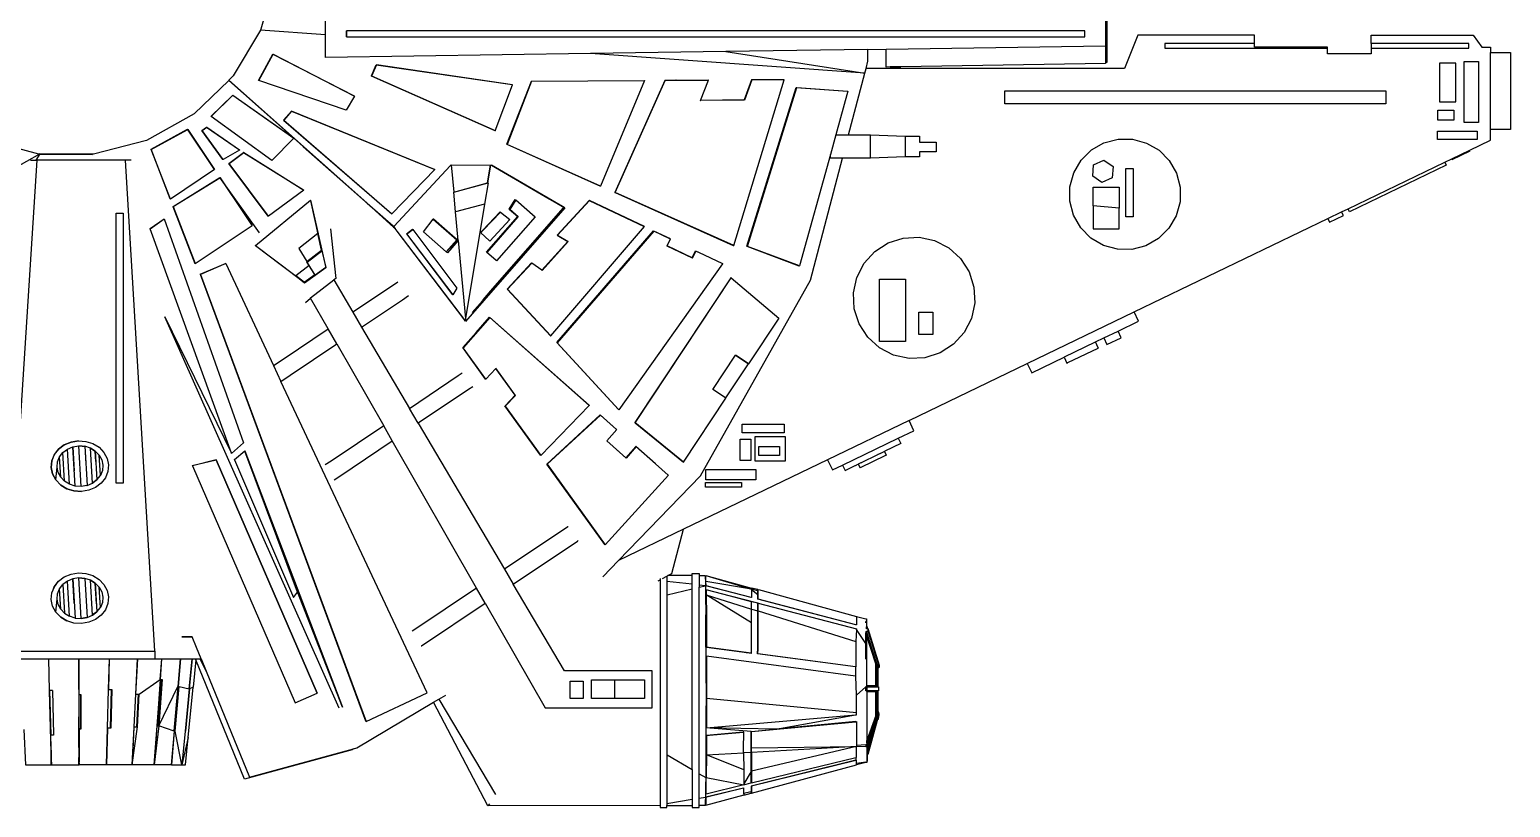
# Model space of a CAD drawing. Header units: metres. Extents: x 38.5 to 96.3, y 24.8 to 67.3.
# Drawn here: x 59.69 to 96.27, y 24.81 to 44.03 of the extents above; entities that cross this region are included whole.
import ezdxf

# ---------------------------------------------------------------- set-up
doc = ezdxf.new("R2010")
doc.units = ezdxf.units.M

msp = doc.modelspace()

# ---------------------------------------------------------------- linework, layer by layer
for p, q in [((66.995, 43.908), (65.392, 44.022)), ((80.846, 43.546), (80.4, 43.537)), ((65.696, 43.428), (65.701, 43.425)), ((71.191, 41.535), (68.135, 42.887)), ((68.251, 43.162), (71.611, 42.674)), ((71.616, 42.673), (71.611, 42.674)), ((72.091, 42.758), (74.876, 42.775)), ((75.664, 42.779), (75.638, 42.782)), ((75.694, 42.779), (75.668, 42.782)), ((76.45, 42.787), (76.449, 42.784)), ((66.159, 42.014), (69.698, 40.576)), ((66.209, 41.355), (66.212, 41.352)), ((80.465, 40.858), (80.465, 41.429)), ((63.161, 39.85), (62.69, 41.078)), ((62.69, 41.078), (62.693, 41.071)), ((64.616, 40.723), (64.978, 40.994)), ((64.87, 41.061), (64.873, 41.058)), ((64.978, 40.994), (64.972, 40.999)), ((64.972, 40.999), (66.458, 40.073)), ((64.978, 40.994), (65.635, 40.585)), ((66.447, 41.143), (66.451, 41.146)), ((66.454, 41.143), (66.45, 41.14)), ((94.822, 40.838), (95.268, 41.053)), ((62.785, 28.671), (62.055, 40.81)), ((64.61, 40.727), (64.616, 40.723)), ((65.588, 39.421), (64.616, 40.723)), ((70.086, 40.673), (70.086, 40.673)), ((71.097, 40.68), (72.527, 39.849)), ((64.255, 40.579), (64.259, 40.573)), ((64.39, 40.373), (64.392, 40.374)), ((65.635, 40.585), (65.635, 40.586)), ((65.635, 40.585), (65.64, 40.582)), ((65.641, 40.582), (65.64, 40.582)), ((65.64, 40.582), (66.464, 40.068)), ((71.003, 40.244), (71.003, 40.244)), ((64.686, 39.932), (64.687, 39.932)), ((64.688, 39.93), (64.688, 39.93)), ((64.69, 39.927), (64.69, 39.927)), ((66.458, 40.073), (66.464, 40.068)), ((63.161, 39.85), (63.165, 39.844)), ((68.03, 39.746), (68.051, 39.715)), ((70.924, 39.721), (70.457, 36.889)), ((72.723, 38.954), (73.515, 39.81)), ((72.888, 39.639), (72.828, 39.674)), ((72.887, 39.638), (72.887, 39.638)), ((63.011, 39.36), (64.969, 33.822)), ((63.011, 39.36), (63.012, 39.354)), ((66.813, 38.986), (66.813, 38.986)), ((70.458, 36.834), (68.772, 39.05)), ((70.243, 38.839), (70.257, 38.831)), ((71.048, 38.812), (71.049, 38.813)), ((75.104, 39.056), (75.514, 38.861)), ((75.521, 38.858), (75.11, 39.052)), ((75.439, 38.685), (75.521, 38.858)), ((75.514, 38.861), (75.521, 38.858)), ((71.226, 38.315), (70.988, 38.524)), ((75.439, 38.684), (75.439, 38.685)), ((76.067, 38.386), (75.439, 38.684)), ((76.067, 38.386), (76.149, 38.56)), ((76.142, 38.564), (76.149, 38.56)), ((76.149, 38.56), (76.21, 38.531)), ((76.211, 38.531), (76.21, 38.531)), ((76.21, 38.531), (76.803, 38.25)), ((66.533, 38.3), (66.539, 38.29)), ((66.601, 38.19), (66.539, 38.29)), ((66.541, 38.288), (66.539, 38.29)), ((72.092, 38.263), (71.495, 37.618)), ((76.81, 38.246), (74.246, 34.638)), ((76.803, 38.25), (76.81, 38.246)), ((76.803, 38.25), (76.81, 38.246)), ((66.469, 37.789), (66.264, 37.944)), ((66.482, 37.77), (66.482, 37.769)), ((66.5, 37.288), (66.629, 37.399)), ((71.075, 37.562), (70.892, 37.352)), ((70.896, 37.357), (70.896, 37.357)), ((67.277, 36.265), (67.065, 36.637)), ((70.456, 36.834), (70.415, 36.881)), ((74.246, 34.638), (72.718, 36.292)), ((77.443, 35.776), (77.443, 35.776)), ((71.433, 34.737), (71.438, 34.729)), ((73.788, 34.503), (73.782, 34.51)), ((69.291, 34.302), (71.419, 30.692)), ((74.187, 34.152), (74.187, 34.152)), ((61.31, 33.614), (61.188, 33.689)), ((61.188, 33.688), (61.188, 33.689)), ((61.188, 33.688), (61.31, 33.615)), ((61.24, 32.822), (61.188, 33.688)), ((64.969, 33.822), (64.97, 33.816)), ((70.729, 30.229), (68.647, 33.87)), ((60.455, 32.968), (60.426, 33.469)), ((60.552, 32.869), (60.509, 33.577)), ((64.297, 33.397), (66.795, 27.628)), ((75.149, 33.302), (75.149, 33.301)), ((60.337, 32.9), (60.365, 33.215)), ((61.352, 32.906), (61.436, 33.014)), ((73.906, 31.298), (75.473, 33.015)), ((61.352, 32.906), (61.24, 32.821)), ((61.24, 32.821), (61.24, 32.822)), ((61.352, 32.906), (61.31, 32.875)), ((73.846, 30.503), (74.239, 30.909)), ((75.218, 30.407), (75.262, 30.43)), ((76.06, 30.321), (75.434, 30.389)), ((76.379, 30.487), (76.393, 30.484)), ((76.385, 30.489), (76.393, 30.487)), ((60.509, 30.312), (60.551, 29.606)), ((75.435, 30.058), (76.06, 30.208)), ((77.689, 30.14), (77.675, 30.144)), ((77.675, 30.131), (77.689, 30.127)), ((77.525, 29.705), (77.675, 29.666)), ((77.525, 29.366), (77.525, 29.705)), ((77.689, 29.771), (77.675, 29.774)), ((77.675, 29.2), (77.675, 29.666)), ((60.783, 29.364), (60.784, 29.364)), ((76.394, 29.281), (76.408, 29.28)), ((80.344, 29.435), (80.344, 29.435)), ((80.344, 29.372), (80.344, 29.401)), ((77.675, 29.2), (77.689, 29.199)), ((77.675, 28.72), (77.675, 29.2)), ((80.344, 28.86), (80.117, 29.201)), ((80.364, 29.136), (80.354, 29.166)), ((76.397, 28.767), (76.397, 28.541)), ((77.394, 28.635), (77.406, 28.635)), ((77.667, 28.602), (77.669, 28.639)), ((80.089, 28.277), (77.667, 28.602)), ((77.669, 28.639), (77.675, 28.72)), ((77.669, 28.639), (77.682, 28.639)), ((60.151, 28.479), (60.171, 27.691)), ((62.312, 27.607), (62.355, 28.479)), ((62.916, 27.968), (62.952, 28.479)), ((63.408, 28.479), (63.406, 28.454)), ((63.893, 28.479), (64.047, 28.176)), ((80.089, 28.279), (80.089, 28.277)), ((80.089, 28.277), (80.089, 28.051)), ((80.622, 28.25), (80.596, 28.343)), ((62.94, 27.969), (62.863, 27.253)), ((74.134, 27.961), (74.883, 27.961)), ((74.883, 27.961), (74.883, 27.498)), ((80.596, 27.815), (80.365, 27.815)), ((80.596, 28.114), (80.622, 28.098)), ((80.622, 27.815), (80.622, 27.846)), ((80.642, 28.085), (80.646, 28.082)), ((60.902, 27.723), (60.901, 27.723)), ((61.631, 27.72), (61.637, 27.718)), ((63.262, 26.697), (63.356, 27.797)), ((63.349, 27.797), (63.355, 27.797)), ((69.796, 27.479), (71.201, 25.126)), ((74.883, 27.498), (74.134, 27.498)), ((80.118, 27.142), (76.413, 27.499)), ((80.368, 27.667), (80.368, 27.691)), ((80.368, 27.667), (80.596, 27.667)), ((80.368, 27.667), (80.368, 26.457)), ((80.622, 27.669), (80.622, 27.67)), ((76.398, 27.154), (76.412, 27.156)), ((76.412, 27.143), (76.398, 27.144)), ((80.596, 27.08), (80.368, 26.457)), ((80.622, 27.157), (80.596, 27.08)), ((80.596, 27.08), (80.596, 27.08)), ((80.658, 27.055), (80.658, 27.081)), ((80.671, 27.098), (80.664, 27.098)), ((60.901, 27.041), (60.902, 27.041)), ((60.96, 26.748), (60.908, 26.747)), ((61.612, 26.768), (61.612, 26.765)), ((62.271, 26.795), (62.271, 26.792)), ((62.834, 26.821), (62.834, 26.824)), ((67.995, 26.936), (67.999, 26.928)), ((63.255, 26.697), (63.255, 26.694)), ((63.263, 26.693), (63.264, 26.697)), ((80.382, 26.188), (80.515, 26.665)), ((60.215, 26.286), (60.214, 26.286)), ((60.215, 26.276), (60.214, 26.276)), ((60.218, 26.174), (60.215, 26.174)), ((60.905, 26.039), (60.902, 26.039)), ((60.902, 25.983), (60.902, 26.039)), ((60.902, 25.926), (60.902, 25.983)), ((60.905, 26.039), (60.905, 25.983)), ((60.905, 25.983), (60.905, 25.983)), ((60.905, 25.983), (60.905, 25.926)), ((77.511, 26.166), (77.327, 26.156)), ((80.382, 26.3), (80.346, 26.3)), ((80.382, 26.135), (80.382, 26.135)), ((80.382, 26.135), (80.382, 26.117)), ((60.902, 25.903), (60.902, 25.926)), ((60.902, 25.897), (60.902, 25.903)), ((60.902, 25.896), (60.902, 25.897)), ((60.902, 25.886), (60.902, 25.896)), ((60.905, 25.886), (60.902, 25.886)), ((60.905, 25.926), (60.905, 25.903)), ((60.905, 25.903), (60.905, 25.897)), ((60.905, 25.897), (60.905, 25.896)), ((60.905, 25.896), (60.905, 25.886)), ((63.189, 25.855), (63.449, 25.855)), ((77.511, 25.696), (77.332, 25.387)), ((76.388, 25.336), (76.402, 25.339)), ((77.332, 25.366), (77.51, 25.409)), ((77.525, 25.294), (77.511, 25.291)), ((77.511, 25.287), (77.525, 25.291)), ((76.06, 25.002), (75.434, 24.897)), ((76.397, 25.007), (76.383, 25.003)), ((76.383, 24.999), (76.397, 25.003)), ((76.386, 25.136), (76.4, 25.139)), ((77.525, 25.159), (77.511, 25.195))]:
    msp.add_line(p, q)
for points in [[(61.327, 51.092), (62.634, 50.739), (63.804, 50.065), (64.757, 49.115), (65.418, 47.972), (65.427, 47.955), (65.771, 46.664), (65.763, 45.329), (65.745, 45.265), (65.404, 44.042), (65.392, 44.022), (64.719, 42.889), (64.608, 42.781), (64.607, 42.78), (63.755, 41.951), (62.578, 41.29), (61.266, 40.952), (61.242, 40.953), (61.242, 40.953), (59.94, 40.96), (59.951, 40.957), (61.23, 40.949), (61.242, 40.953)], [(86.27, 43.231), (86.307, 43.232), (86.307, 48.643), (81.196, 48.726), (80.946, 48.732), (80.946, 48.73), (80.946, 48.293)], [(80.918, 48.294), (80.943, 48.293), (80.946, 48.293), (86.27, 48.181), (86.27, 43.634)], [(76.89, 43.492), (80.32, 42.958), (80.352, 43.077), (80.399, 43.256), (80.4, 43.537), (80.4, 43.545), (76.89, 43.492), (73.541, 43.441), (66.995, 43.342), (66.995, 43.908), (66.995, 45.031)], [(67.517, 43.87), (67.517, 43.857), (85.76, 43.857), (85.76, 44.005), (67.517, 44.005), (67.517, 43.87), (67.516, 43.871)], [(67.517, 43.857), (67.516, 43.857), (67.516, 43.871), (67.516, 44.005), (67.517, 44.005)], [(92.834, 43.577), (95.243, 43.577), (95.243, 43.69), (92.834, 43.69), (92.834, 43.9), (95.355, 43.901), (95.563, 43.604), (95.779, 43.604), (95.779, 43.466), (96.272, 43.466), (96.272, 41.566), (95.779, 41.566), (95.779, 43.466)], [(92.834, 43.69), (92.834, 43.577), (92.834, 43.438), (91.75, 43.438), (91.75, 43.577), (91.75, 43.602), (89.948, 43.599), (89.948, 43.69), (89.948, 43.896), (87.069, 43.896), (86.736, 43.077), (80.352, 43.077)], [(80.4, 43.545), (80.846, 43.552), (86.27, 43.634), (86.27, 43.231), (86.27, 43.199), (81.209, 43.116), (80.946, 43.112), (80.846, 43.11), (80.846, 43.546), (80.846, 43.552)], [(89.948, 43.69), (87.732, 43.69), (87.732, 43.577), (91.75, 43.577)], [(65.349, 42.775), (65.344, 42.778), (65.696, 43.428), (67.706, 42.396), (67.711, 42.393), (67.51, 42.042), (65.349, 42.775), (65.701, 43.425), (67.711, 42.393)], [(79.919, 41.429), (80.32, 42.958), (73.541, 43.441)], [(68.131, 42.888), (68.131, 42.888), (68.251, 43.162), (68.256, 43.161)], [(80.946, 43.112), (80.946, 43.11), (81.209, 43.116)], [(64.711, 42.41), (66.212, 41.352), (65.673, 40.795), (64.17, 41.887), (64.711, 42.41), (64.708, 42.414), (66.209, 41.355), (64.607, 42.78)], [(64.608, 42.781), (66.451, 41.146), (66.454, 41.143), (66.455, 41.143), (66.455, 41.143), (68.03, 39.746), (68.667, 39.181), (68.684, 39.165), (70.086, 40.673), (70.104, 40.692)], [(72.084, 42.76), (74.869, 42.777), (74.876, 42.775), (73.796, 40.164), (71.489, 41.197), (71.481, 41.199), (71.481, 41.199), (72.084, 42.76), (72.091, 42.758), (71.489, 41.197)], [(77.083, 38.693), (78.33, 42.795), (77.53, 42.79), (77.35, 42.294), (76.258, 42.279), (76.259, 42.282), (76.46, 42.784), (76.449, 42.784), (75.694, 42.779), (75.664, 42.779), (75.39, 42.777), (75.38, 42.78), (74.142, 40.008)], [(77.072, 38.696), (74.142, 40.008), (74.152, 40.005), (75.39, 42.777)], [(75.38, 42.78), (75.638, 42.782), (75.668, 42.782), (76.45, 42.787), (76.46, 42.784)], [(77.53, 42.79), (77.52, 42.793), (77.34, 42.296)], [(77.41, 38.677), (78.63, 42.607), (78.64, 42.604), (79.905, 42.511), (79.604, 41.429), (79.919, 41.429), (80.465, 41.429), (81.318, 41.397), (81.675, 41.397), (81.675, 41.251), (82.089, 41.251), (82.089, 41.016), (81.675, 41.016), (81.675, 40.89), (81.318, 40.89)], [(79.604, 41.429), (79.471, 40.949), (78.705, 38.192), (77.42, 38.674), (78.64, 42.604)], [(77.52, 42.793), (78.32, 42.798), (78.33, 42.795)], [(78.63, 42.607), (79.895, 42.514), (79.905, 42.511)], [(64.17, 41.887), (64.167, 41.89), (64.708, 42.414), (64.708, 42.414)], [(77.35, 42.294), (77.34, 42.296), (76.259, 42.282)], [(65.967, 41.792), (68.635, 39.482), (69.698, 40.576), (69.693, 40.579), (69.693, 40.579), (66.154, 42.017), (66.159, 42.014), (65.967, 41.792), (65.962, 41.795), (66.154, 42.017), (66.154, 42.017)], [(65.962, 41.795), (68.63, 39.485), (68.635, 39.482)], [(62.69, 41.078), (63.592, 41.574), (63.595, 41.568)], [(64.255, 40.579), (64.255, 40.579), (63.592, 41.574)], [(63.947, 41.537), (63.944, 41.539), (64.061, 41.626), (64.87, 41.061), (64.87, 41.061)], [(64.467, 40.823), (64.464, 40.825), (63.944, 41.539)], [(64.061, 41.626), (64.064, 41.623), (64.87, 41.061), (64.873, 41.058), (64.467, 40.823), (63.947, 41.537), (64.064, 41.623)], [(66.209, 41.355), (66.209, 41.355), (66.447, 41.143), (66.45, 41.14), (66.45, 41.14), (66.45, 41.14), (68.051, 39.715), (68.68, 39.154), (68.717, 39.122), (68.718, 39.121), (68.684, 39.165), (68.684, 39.165), (68.663, 39.177), (68.68, 39.154)], [(81.318, 41.397), (81.318, 40.89), (80.465, 40.858), (79.769, 40.858), (79.471, 40.858), (79.471, 40.949)], [(81.148, 33.931), (81.537, 34.119), (81.416, 34.371), (84.336, 35.78), (86.975, 37.053), (91.76, 39.361), (92.103, 39.527), (92.261, 39.603), (94.652, 40.756), (94.822, 40.838), (94.831, 40.82), (95.277, 41.035), (95.268, 41.053), (95.779, 41.3), (95.779, 41.566)], [(58.716, 41.283), (59.911, 40.96), (59.94, 40.96), (59.94, 40.96), (59.842, 40.81)], [(66.455, 41.143), (66.45, 41.14), (66.455, 41.143), (66.45, 41.14)], [(71.481, 41.199), (73.788, 40.166), (73.796, 40.164)], [(58.694, 40.884), (59.3, 40.604), (59.94, 40.96)], [(59.708, 40.81), (59.842, 40.81), (59.862, 40.81), (59.093, 28.671), (62.785, 28.671), (62.785, 28.479)], [(62.198, 40.81), (62.055, 40.81), (59.862, 40.81)], [(68.717, 39.122), (68.684, 39.165), (68.684, 39.165), (70.086, 40.673), (70.104, 40.692), (70.166, 40.019)], [(70.104, 40.692), (70.104, 40.692), (70.104, 40.693), (71.075, 40.68), (71.076, 40.68), (71.097, 40.68), (72.712, 39.742)], [(70.264, 38.827), (70.278, 38.819), (70.212, 39.529), (70.167, 40.016), (70.166, 40.019), (71.003, 40.244), (71.004, 40.244), (71.076, 40.68)], [(70.892, 37.352), (70.892, 37.352), (70.893, 37.353), (70.894, 37.354), (70.896, 37.357), (71.135, 37.63), (72.88, 39.629), (72.888, 39.638), (72.889, 39.639), (72.888, 39.639), (72.828, 39.674), (72.712, 39.742), (72.527, 39.849), (71.098, 40.68), (72.909, 39.627), (72.898, 39.634), (71.098, 40.68), (71.097, 40.68), (71.097, 40.68)], [(71.075, 40.68), (71.003, 40.244), (71.003, 40.244)], [(81.416, 34.371), (79.404, 33.4), (75.845, 31.683), (74.239, 30.909), (76.264, 32.999), (78.978, 37.843), (79.769, 40.858)], [(94.652, 40.756), (94.687, 40.684), (92.296, 39.531), (92.261, 39.603)], [(63.233, 39.663), (64.388, 40.381), (64.392, 40.374), (64.686, 39.932), (64.688, 39.93), (64.69, 39.927), (65.183, 39.187), (65.188, 39.18), (65.184, 39.187), (65.183, 39.187)], [(63.233, 39.663), (63.233, 39.663), (64.39, 40.373), (63.237, 39.656), (63.233, 39.663), (63.776, 38.249), (63.781, 38.242)], [(65.365, 39.007), (64.388, 40.381), (64.687, 39.932), (64.688, 39.93), (64.69, 39.927), (65.184, 39.187)], [(70.167, 40.016), (71.014, 40.244), (71.004, 40.244)], [(71.014, 40.244), (70.926, 39.722), (70.924, 39.721), (70.212, 39.529)], [(85.964, 39.674), (85.964, 39.106), (86.605, 39.106), (86.605, 39.624), (85.964, 39.674), (85.964, 40.143), (86.605, 40.143), (86.605, 39.624)], [(65.188, 39.18), (63.781, 38.242), (63.237, 39.656)], [(65.265, 38.7), (65.265, 38.7), (66.27, 37.935), (66.482, 37.77), (65.877, 38.229), (65.876, 38.23), (65.272, 38.689), (65.265, 38.7), (66.625, 39.816), (66.813, 38.986), (66.806, 38.995), (66.335, 38.622), (66.533, 38.3), (66.9, 38.58), (66.806, 38.995)], [(66.82, 38.975), (66.632, 39.805), (66.625, 39.816)], [(70.827, 39.018), (71.048, 38.812), (71.055, 38.807), (71.049, 38.813), (70.834, 39.013), (70.827, 39.018), (70.884, 39.08), (71.314, 39.53), (71.322, 39.525), (71.553, 39.342), (71.055, 38.807)], [(70.834, 39.013), (70.891, 39.075), (71.322, 39.525)], [(72.909, 39.627), (70.912, 37.341), (70.912, 37.341), (72.898, 39.634), (71.135, 37.63)], [(71.697, 39.827), (72.179, 39.403), (71.226, 38.315), (71.212, 38.323), (70.975, 38.532), (71.746, 39.411)], [(70.975, 38.532), (70.988, 38.524), (71.759, 39.403), (71.759, 39.403), (71.549, 39.587), (71.536, 39.596), (71.746, 39.411), (71.752, 39.407), (71.759, 39.403)], [(71.488, 37.621), (71.495, 37.618), (72.563, 36.461), (74.875, 39.164), (73.521, 39.806), (72.729, 38.951), (72.994, 38.792), (72.347, 38.082), (72.342, 38.086), (72.092, 38.263), (72.086, 38.266), (71.488, 37.621), (72.557, 36.464), (72.563, 36.461)], [(71.536, 39.596), (71.536, 39.596), (71.684, 39.835), (71.697, 39.827), (71.549, 39.587)], [(72.898, 39.634), (72.889, 39.639), (72.889, 39.639), (72.888, 39.639), (72.888, 39.639)], [(73.521, 39.806), (73.515, 39.81), (74.869, 39.167), (74.875, 39.164)], [(91.76, 39.361), (91.802, 39.274), (92.145, 39.439), (92.103, 39.527)], [(62.664, 39.113), (62.662, 39.119), (63.011, 39.36)], [(68.684, 39.165), (68.663, 39.177), (68.667, 39.181)], [(69.665, 39.356), (70.257, 38.831), (69.66, 39.35), (69.665, 39.356), (70.278, 38.819), (70.01, 38.513), (69.981, 38.538), (69.98, 38.539), (69.418, 39.032), (69.66, 39.35), (69.66, 39.35)], [(69.66, 39.35), (70.243, 38.839), (69.98, 38.539)], [(67.12, 39.106), (67.255, 37.882), (67.202, 37.846)], [(70.912, 37.341), (70.459, 36.822), (70.448, 36.837), (70.415, 36.881), (68.772, 39.05), (68.718, 39.121)], [(69.002, 38.988), (69.147, 39.098), (69.152, 39.095), (70.244, 37.646), (70.144, 37.475), (69.007, 38.986), (69.152, 39.095)], [(69.007, 38.986), (69.002, 38.988), (70.14, 37.478), (70.144, 37.475)], [(70.263, 38.827), (70.257, 38.831), (69.981, 38.538)], [(70.263, 38.827), (70.263, 38.827), (70.263, 38.828)], [(70.278, 38.819), (70.457, 36.889), (70.46, 36.859), (70.462, 36.839)], [(72.994, 38.792), (72.988, 38.795), (72.342, 38.086)], [(72.729, 38.951), (72.723, 38.954), (72.988, 38.795)], [(66.9, 38.58), (66.908, 38.568), (67.002, 38.153)], [(76.067, 38.386), (76.06, 38.39), (75.439, 38.685)], [(76.06, 38.39), (76.142, 38.564), (76.211, 38.531), (76.803, 38.25), (76.803, 38.25)], [(77.42, 38.674), (77.41, 38.677), (78.695, 38.195), (78.705, 38.192)], [(63.903, 37.99), (67.995, 26.936), (63.908, 37.982), (63.903, 37.99), (64.528, 38.256), (64.532, 38.248), (65.713, 35.729), (65.897, 35.338)], [(64.532, 38.248), (63.908, 37.982), (67.999, 26.928), (69.507, 27.636), (65.897, 35.338), (66.128, 35.493), (67.277, 36.265), (68.435, 34.241)], [(66.731, 37.977), (66.601, 38.19), (66.595, 38.199), (66.264, 37.944), (66.27, 37.935)], [(67.008, 38.145), (67.008, 38.145), (66.482, 37.769), (66.469, 37.789), (66.731, 37.977), (66.739, 37.965)], [(66.595, 38.199), (66.601, 38.19), (66.601, 38.19)], [(65.713, 35.729), (65.949, 35.887), (67.065, 36.637), (66.629, 37.399), (66.624, 37.407), (67.201, 37.848), (67.202, 37.846), (67.674, 37.046)], [(68.786, 37.793), (68.651, 37.702), (67.674, 37.046), (67.891, 36.677), (69.074, 34.671)], [(74.645, 34.314), (77.021, 37.896), (77.014, 37.9), (74.638, 34.318), (74.645, 34.314), (75.846, 33.34), (76.89, 34.923), (76.884, 34.927), (76.566, 35.136), (77.126, 35.985), (77.126, 35.985), (77.443, 35.776), (77.45, 35.772), (77.444, 35.775), (76.884, 34.927)], [(77.021, 37.896), (78.195, 36.9), (77.45, 35.772)], [(67.891, 36.677), (68.903, 37.357), (69.052, 37.457)], [(70.889, 37.351), (70.873, 37.331), (70.865, 37.321), (70.751, 37.191), (70.62, 37.042)], [(70.881, 37.34), (70.873, 37.331), (70.751, 37.191)], [(70.867, 37.324), (70.865, 37.321), (70.869, 37.326)], [(70.892, 37.352), (70.894, 37.354), (70.896, 37.357), (70.893, 37.353), (70.892, 37.352)], [(86.019, 36.312), (86.225, 36.411), (86.578, 36.582), (87.084, 36.826), (86.975, 37.053)], [(67.334, 27.262), (63.031, 36.934), (64.674, 33.562)], [(70.958, 35.389), (70.952, 35.395), (70.391, 36.174), (70.721, 36.548), (71.052, 36.922), (71.058, 36.915), (70.397, 36.168), (70.391, 36.174)], [(71.052, 36.922), (73.509, 34.751), (73.515, 34.745)], [(71.436, 34.727), (72.315, 33.506), (73.515, 34.745), (71.058, 36.915)], [(72.712, 36.296), (74.239, 34.642), (74.246, 34.638)], [(86.091, 36.163), (86.019, 36.312), (86.015, 36.31), (85.246, 35.939), (85.317, 35.79), (85.322, 35.792), (85.326, 35.794), (85.339, 35.801), (86.086, 36.161), (86.091, 36.163), (86.086, 36.161)], [(86.225, 36.411), (86.305, 36.246), (86.658, 36.416), (86.578, 36.582)], [(71.685, 34.998), (71.692, 34.991), (71.209, 35.661), (71.208, 35.66), (70.958, 35.389), (70.397, 36.168)], [(77.444, 35.775), (77.443, 35.776), (77.126, 35.985)], [(84.336, 35.78), (84.445, 35.553), (85.246, 35.939)], [(70.634, 35.204), (70.529, 35.133), (69.291, 34.302), (69.074, 34.671), (70.277, 35.479), (70.377, 35.546)], [(72.315, 33.506), (72.308, 33.512), (71.429, 34.733), (71.433, 34.737), (71.685, 34.998), (71.208, 35.66)], [(71.692, 34.991), (71.438, 34.729), (71.436, 34.727), (71.429, 34.733)], [(72.472, 33.288), (73.906, 31.298), (73.899, 31.304), (72.465, 33.295), (73.782, 34.51), (74.187, 34.152), (74.193, 34.146)], [(74.671, 33.724), (74.423, 33.443), (73.946, 33.865), (73.946, 33.866), (74.193, 34.146), (74.187, 34.152), (73.788, 34.503), (72.472, 33.288), (72.465, 33.295)], [(67.208, 32.903), (67.325, 32.981), (68.647, 33.87), (68.435, 34.241), (67.135, 33.368), (66.992, 33.272)], [(75.846, 33.34), (75.839, 33.344), (74.638, 34.318)], [(60.712, 33.838), (60.894, 33.868), (60.893, 33.868), (60.711, 33.838), (60.544, 33.767), (60.403, 33.661), (60.298, 33.526), (60.237, 33.372), (60.222, 33.209), (60.256, 33.048), (60.336, 32.9), (60.456, 32.776), (60.608, 32.683), (60.783, 32.629), (60.967, 32.616), (60.968, 32.616)], [(60.457, 32.776), (60.337, 32.9), (60.257, 33.048), (60.223, 33.209), (60.238, 33.372), (60.299, 33.526), (60.404, 33.661), (60.545, 33.767), (60.712, 33.838), (60.544, 33.767)], [(60.376, 33.346), (60.426, 33.469), (60.509, 33.576), (60.509, 33.577), (60.622, 33.662), (60.755, 33.718), (60.756, 33.719), (60.901, 33.743)], [(60.813, 32.751), (60.674, 32.795), (60.622, 33.662)], [(60.711, 33.838), (60.894, 33.868), (61.077, 33.855), (61.077, 33.855), (61.078, 33.855), (61.253, 33.8), (61.405, 33.708), (61.525, 33.583), (61.605, 33.435), (61.639, 33.275), (61.624, 33.112), (61.562, 32.957), (61.458, 32.822)], [(60.961, 32.741), (60.813, 32.751), (60.756, 33.719), (60.79, 33.123)], [(60.983, 33.737), (60.901, 33.743), (60.901, 33.743), (60.983, 33.737), (61.048, 33.732), (61.048, 33.732), (61.048, 33.732), (61.049, 33.732), (61.106, 32.765), (61.106, 32.765), (61.24, 32.821)], [(61.105, 32.765), (61.106, 32.765), (61.106, 32.765), (60.961, 32.741), (60.961, 32.741), (60.901, 33.743)], [(61.406, 33.515), (61.31, 33.614), (61.31, 33.614), (61.31, 33.615), (61.188, 33.689), (61.049, 33.732), (61.073, 33.303)], [(73.946, 33.866), (74.417, 33.45), (74.423, 33.443)], [(75.466, 33.021), (75.467, 33.021), (75.473, 33.015), (75.466, 33.021), (75.149, 33.301), (74.671, 33.724), (74.664, 33.73), (74.417, 33.45)], [(75.467, 33.021), (75.149, 33.302), (74.664, 33.73)], [(79.404, 33.4), (79.525, 33.148), (79.774, 33.268), (81.148, 33.931), (81.21, 33.801), (80.814, 33.61), (80.81, 33.608)], [(60.674, 32.795), (60.552, 32.869), (60.551, 32.87), (60.455, 32.968), (60.392, 33.087), (60.365, 33.215), (60.376, 33.346)], [(61.325, 33.353), (61.31, 33.614), (61.352, 32.906), (61.24, 32.822), (61.31, 32.875), (61.352, 32.906)], [(61.407, 33.514), (61.47, 33.397), (61.497, 33.268), (61.485, 33.138), (61.436, 33.016)], [(63.708, 33.253), (63.706, 33.258), (64.296, 33.402)], [(64.75, 33.401), (64.748, 33.409), (65.004, 33.617), (67.418, 27.282), (66.302, 30.138)], [(66.304, 30.13), (65.007, 33.609), (64.75, 33.401), (66.204, 29.994), (66.304, 30.13), (66.302, 30.138), (65.004, 33.617), (65.007, 33.609)], [(79.774, 33.268), (79.836, 33.138), (80.083, 33.257), (80.089, 33.26), (80.121, 33.275), (80.132, 33.281), (80.159, 33.294), (80.16, 33.294), (80.163, 33.296), (80.17, 33.299), (80.18, 33.304), (80.181, 33.304), (80.233, 33.33), (80.236, 33.331), (80.245, 33.335), (80.246, 33.336), (80.253, 33.339), (80.627, 33.52), (80.628, 33.52), (80.647, 33.529), (80.715, 33.562)], [(80.159, 33.294), (80.204, 33.201), (80.215, 33.206), (80.844, 33.51), (80.855, 33.515), (80.81, 33.608), (80.723, 33.566), (80.723, 33.566), (80.716, 33.562), (80.715, 33.562), (80.707, 33.558), (80.647, 33.529)], [(60.609, 32.683), (60.457, 32.776), (60.608, 32.683)], [(61.458, 32.822), (61.317, 32.716), (61.15, 32.646), (60.968, 32.616), (60.968, 32.616), (60.784, 32.629), (60.609, 32.683), (60.783, 32.629), (60.784, 32.629)], [(61.106, 32.765), (61.106, 32.765), (61.105, 32.765), (60.961, 32.741)], [(72.993, 31.75), (72.981, 31.741), (71.419, 30.692), (71.636, 30.324)], [(75.434, 30.525), (75.456, 30.537), (75.556, 30.591), (75.845, 31.683)], [(70.942, 29.857), (72.426, 27.263), (75.072, 27.263), (75.072, 28.179), (72.901, 28.179), (71.636, 30.324), (73.226, 31.391), (73.242, 31.402)], [(60.337, 29.636), (60.257, 29.784), (60.223, 29.945), (60.238, 30.108), (60.299, 30.262), (60.404, 30.397), (60.545, 30.503), (60.712, 30.574), (60.893, 30.603), (60.894, 30.603), (61.078, 30.591), (61.253, 30.536), (61.405, 30.443), (61.525, 30.319), (61.605, 30.171), (61.639, 30.01), (61.624, 29.847), (61.562, 29.693), (61.458, 29.558), (61.317, 29.452), (61.15, 29.381), (60.968, 29.352), (60.784, 29.364), (60.609, 29.419), (60.457, 29.512), (60.607, 29.42)], [(60.279, 30.213), (60.298, 30.262), (60.403, 30.397), (60.544, 30.503), (60.711, 30.574), (60.893, 30.603), (60.893, 30.603)], [(60.961, 29.477), (60.961, 29.477), (60.901, 30.478), (60.901, 30.478), (60.756, 30.454), (60.622, 30.398), (60.509, 30.313), (60.552, 29.605), (60.674, 29.531)], [(60.813, 29.487), (60.812, 29.487), (60.674, 29.531), (60.622, 30.398)], [(60.791, 29.852), (60.756, 30.454), (60.813, 29.487), (60.961, 29.477), (61.106, 29.501), (61.24, 29.557), (61.24, 29.558), (61.188, 30.424), (61.188, 30.424), (61.31, 30.35)], [(60.901, 30.478), (61.048, 30.468), (61.048, 30.468), (61.049, 30.468), (61.048, 30.468), (60.901, 30.478)], [(61.188, 30.424), (61.31, 30.35), (61.188, 30.424), (61.049, 30.468), (61.106, 29.501), (61.105, 29.501), (60.961, 29.477)], [(75.262, 30.463), (75.262, 30.43), (75.262, 24.849), (71.01, 24.845)], [(75.321, 30.463), (75.434, 30.525), (75.434, 30.389), (75.434, 24.897), (75.434, 24.849), (76.06, 24.851), (76.06, 24.805), (76.233, 24.805), (76.233, 24.852)], [(75.441, 26.102), (76.06, 25.74), (76.06, 30.208), (76.06, 30.321), (76.06, 30.536), (75.456, 30.537)], [(76.06, 30.536), (76.06, 30.585), (76.233, 30.585), (76.233, 30.536), (76.233, 30.302), (76.233, 30.249)], [(76.233, 30.536), (76.377, 30.536), (76.379, 30.487), (76.383, 30.389), (76.385, 30.285)], [(76.393, 30.487), (76.385, 30.489), (76.391, 30.536), (77.525, 30.229), (77.525, 30.226)], [(77.675, 30.161), (77.675, 30.161), (77.675, 30.161), (77.681, 30.192), (77.525, 30.226), (77.525, 30.201), (76.397, 30.389), (76.393, 30.484), (76.393, 30.487), (76.393, 30.487), (76.391, 30.536), (77.525, 30.201), (77.525, 30.197), (77.525, 30.189), (77.525, 29.992), (77.511, 29.996), (76.399, 30.285), (76.397, 30.389)], [(60.457, 29.512), (60.337, 29.636), (60.365, 29.951), (60.376, 30.082), (60.426, 30.205), (60.509, 30.312), (60.509, 30.313)], [(60.552, 29.605), (60.551, 29.606), (60.455, 29.704), (60.426, 30.205)], [(61.34, 29.839), (61.31, 30.349), (61.352, 29.642), (61.27, 29.581), (61.24, 29.558)], [(61.406, 30.251), (61.31, 30.35), (61.31, 30.349), (61.31, 30.35)], [(61.407, 30.25), (61.47, 30.133), (61.497, 30.004), (61.485, 29.873), (61.436, 29.751)], [(69.364, 28.797), (69.372, 28.803), (70.942, 29.857), (70.729, 30.229), (69.182, 29.19), (69.138, 29.16)], [(77.511, 29.996), (77.511, 29.992), (76.385, 30.285), (76.233, 30.302)], [(76.233, 25.031), (76.384, 25.057), (76.383, 25.003), (76.383, 24.999), (76.382, 24.997), (76.38, 24.899), (76.374, 24.852), (76.233, 24.852), (76.233, 25.031), (76.233, 25.639), (76.233, 30.249), (76.385, 30.285), (76.386, 30.182), (76.388, 30.058), (76.393, 29.566)], [(76.401, 30.178), (76.386, 30.182), (76.401, 30.178)], [(77.689, 29.853), (77.675, 29.856), (77, 30.027), (76.4, 30.182), (76.401, 30.178), (76.401, 30.178), (76.402, 30.058), (77.525, 29.708)], [(77.525, 29.705), (77.525, 29.708), (77.525, 29.888), (77.525, 29.891), (77, 30.027)], [(77.525, 30.189), (77.675, 30.065), (77.675, 30.131), (77.675, 30.144), (77.675, 30.152), (77.675, 30.161), (77.525, 30.197)], [(77.681, 30.192), (77.681, 30.16), (77.675, 30.161)], [(77.675, 30.161), (77.681, 30.16), (77.681, 30.151)], [(77.675, 30.152), (77.681, 30.151), (77.689, 30.149)], [(80.104, 29.321), (80.104, 29.317), (77.675, 29.957), (77.675, 30.065)], [(60.455, 29.704), (60.392, 29.822), (60.365, 29.951)], [(61.24, 29.557), (61.352, 29.642), (61.436, 29.75)], [(61.352, 29.642), (61.352, 29.642), (61.27, 29.581)], [(77.675, 29.666), (77.675, 29.768), (77.675, 29.774), (77.675, 29.856), (77.525, 29.888)], [(77.675, 29.768), (77.689, 29.765), (77.689, 29.771), (77.689, 29.853), (77.689, 29.856), (80.118, 29.22), (80.117, 29.201), (80.103, 28.906)], [(77.689, 29.666), (80.103, 28.906), (80.103, 28.277), (80.089, 28.279), (77.681, 28.602), (77.689, 28.72), (77.689, 28.797), (77.689, 29.199), (77.689, 29.666), (77.689, 29.765)], [(77.511, 28.621), (77.511, 28.619), (77.394, 28.635), (76.397, 28.767), (76.396, 28.946), (76.394, 29.281), (76.393, 29.566)], [(80.118, 29.525), (80.344, 29.464), (80.36, 29.464), (80.36, 29.435), (80.36, 29.401), (80.36, 29.287), (80.36, 29.267)], [(80.344, 29.372), (80.344, 29.401), (80.36, 29.401), (80.36, 29.268), (80.36, 29.268)], [(80.344, 28.474), (80.344, 28.86), (80.344, 29.127), (80.364, 29.128), (80.642, 28.274), (80.364, 29.166), (80.405, 29.166), (80.405, 29.217), (80.398, 29.217), (80.38, 29.217), (80.374, 29.217), (80.36, 29.217), (80.36, 29.268), (80.36, 29.267), (80.374, 29.217)], [(80.398, 29.217), (80.378, 29.287), (80.36, 29.287), (80.38, 29.217)], [(62.949, 28.479), (62.952, 28.479), (63.408, 28.479), (63.408, 28.479), (63.414, 28.479), (63.7, 28.479), (63.701, 28.479), (63.799, 28.479), (63.893, 28.479), (63.924, 28.479), (63.809, 28.761), (63.704, 29.02), (63.448, 29.02)], [(63.449, 29.019), (63.704, 29.02), (63.686, 29.019)], [(80.344, 29.127), (80.364, 29.066), (80.364, 29.128), (80.364, 29.136), (80.364, 29.166)], [(80.596, 28.354), (80.364, 29.066), (80.365, 27.815), (80.365, 27.79)], [(80.683, 28.269), (80.683, 28.314), (80.405, 29.217)], [(80.642, 28.269), (80.644, 28.269), (80.65, 28.269), (80.656, 28.269), (80.683, 28.269), (80.405, 29.166)], [(76.411, 28.539), (76.397, 28.541), (76.398, 28.241), (76.399, 27.499), (76.398, 27.154), (76.398, 27.144), (76.397, 26.77), (76.411, 26.772)], [(77.681, 28.602), (77.682, 28.639), (77.689, 28.797)], [(59.448, 28.479), (59.459, 28.479), (60.151, 28.479), (60.159, 28.479), (60.901, 28.479)], [(60.249, 27.692), (60.183, 27.692), (60.179, 27.691), (60.179, 27.693), (60.159, 28.479)], [(60.901, 27.725), (60.902, 27.725), (60.905, 27.725), (60.902, 27.723), (60.902, 27.725), (60.902, 28.479), (60.901, 28.479), (60.901, 27.725), (60.901, 27.723), (60.901, 27.044), (60.901, 27.041), (60.901, 26.286), (60.901, 26.276), (60.901, 26.174), (60.901, 26.053), (60.901, 26.039)], [(60.902, 28.479), (60.905, 28.479), (60.908, 28.479)], [(60.905, 28.479), (60.905, 27.725), (60.905, 27.59), (60.905, 27.044), (60.905, 26.75), (60.905, 26.286), (60.905, 26.276), (60.905, 26.174), (60.905, 26.053), (60.905, 26.039), (60.908, 26.039), (60.908, 26.039), (60.908, 25.983), (60.908, 25.926), (60.908, 25.926), (60.905, 25.926), (60.905, 25.903), (60.905, 25.897), (60.905, 25.896), (60.908, 25.896), (60.908, 25.896), (60.908, 25.897), (60.908, 25.903), (60.908, 25.926)], [(60.908, 27.587), (60.905, 27.59), (60.908, 27.59), (60.908, 27.59), (60.908, 28.479)], [(61.65, 28.479), (61.631, 27.72), (61.607, 26.768), (61.606, 26.767), (61.583, 25.857), (61.583, 25.855), (60.908, 25.855), (60.908, 25.855), (60.908, 25.858), (60.908, 25.873), (60.908, 25.879), (60.908, 25.886), (60.908, 25.896), (60.908, 25.897), (60.908, 25.903), (60.908, 25.926), (60.908, 25.983), (60.908, 26.039), (60.908, 26.053), (60.908, 26.174), (60.908, 26.276), (60.908, 26.286), (60.908, 26.747), (60.908, 26.75), (60.956, 26.75), (60.956, 27.588)], [(60.908, 27.59), (60.908, 28.479), (60.908, 28.479), (61.65, 28.479), (61.657, 28.479), (62.349, 28.479), (62.355, 28.479), (62.785, 28.479), (62.949, 28.479), (62.913, 27.969), (62.913, 27.968), (62.863, 27.253), (62.833, 26.824), (62.833, 26.821), (62.765, 25.856), (62.765, 25.855), (62.225, 25.855), (62.35, 26.794), (62.391, 27.609)], [(62.349, 28.479), (62.305, 27.608), (62.265, 26.795), (62.265, 26.793), (62.219, 25.856), (62.219, 25.855), (61.589, 25.855)], [(61.657, 28.479), (61.637, 27.718), (61.712, 27.72), (61.721, 27.72), (61.697, 26.766), (61.687, 26.769)], [(63.408, 28.479), (63.349, 27.797), (63.349, 27.797), (63.255, 26.697), (63.255, 26.694), (63.255, 26.693), (63.183, 25.856), (63.183, 25.855), (62.768, 25.855), (62.836, 26.821), (62.834, 26.821), (62.833, 26.821)], [(63.7, 28.479), (63.629, 27.734), (63.629, 27.734), (63.529, 26.691), (63.529, 26.689), (63.449, 25.855), (63.449, 25.855), (63.287, 26.694), (63.382, 27.798)], [(63.414, 28.479), (63.355, 27.797), (63.356, 27.797), (63.382, 27.798), (63.629, 27.734)], [(63.629, 27.734), (63.63, 27.734), (63.701, 28.479)], [(63.799, 28.479), (63.797, 28.457), (63.73, 27.781), (63.638, 27.735), (63.63, 27.734)], [(63.924, 28.479), (64.047, 28.176), (65.116, 25.549), (67.692, 26.254), (67.656, 26.232), (64.998, 25.505), (63.797, 28.457)], [(80.622, 27.815), (80.622, 27.815), (80.596, 27.815), (80.596, 28.114), (80.596, 28.343), (80.596, 28.354), (80.602, 28.333), (80.622, 28.274), (80.622, 28.265)], [(80.602, 28.333), (80.622, 28.265), (80.622, 28.25), (80.622, 28.098), (80.622, 27.846), (80.622, 27.815), (80.642, 27.815), (80.642, 27.79)], [(80.642, 27.815), (80.642, 28.085), (80.642, 28.264), (80.642, 28.269), (80.642, 28.274), (80.622, 28.274)], [(80.642, 28.264), (80.646, 28.25), (80.646, 28.265), (80.644, 28.269)], [(80.656, 28.25), (80.646, 28.25), (80.646, 28.082), (80.646, 27.79), (80.658, 27.79), (80.658, 27.691), (80.646, 27.691)], [(80.65, 28.269), (80.656, 28.25), (80.656, 28.269)], [(62.305, 27.608), (62.312, 27.607), (62.375, 27.608), (62.391, 27.609), (62.913, 27.968)], [(62.833, 26.824), (62.834, 26.824), (62.86, 26.824), (62.94, 27.969)], [(62.913, 27.969), (62.916, 27.968), (62.94, 27.969), (62.94, 27.969), (62.959, 27.969), (62.879, 26.822), (63.349, 27.797)], [(60.179, 27.693), (60.171, 27.691), (60.218, 25.858), (60.218, 25.855), (60.218, 25.855), (60.221, 25.855), (60.226, 25.857)], [(60.183, 27.692), (60.211, 26.596), (60.211, 26.593)], [(60.249, 27.692), (60.277, 26.597), (60.277, 26.594), (60.211, 26.593), (60.207, 26.593), (60.215, 26.286), (60.215, 26.276), (60.218, 26.174), (60.223, 25.983), (60.225, 25.879), (60.226, 25.858), (60.226, 25.857), (60.226, 25.855), (60.901, 25.855)], [(60.956, 26.75), (60.96, 26.748), (60.96, 27.588), (60.956, 27.588), (60.908, 27.587), (60.908, 27.59)], [(61.607, 26.768), (61.612, 26.768), (61.687, 26.769), (61.712, 27.72)], [(62.265, 26.795), (62.271, 26.795), (62.334, 26.796), (62.375, 27.608)], [(63.606, 26.534), (63.45, 25.855), (63.539, 25.855), (63.606, 26.534), (63.73, 27.781)], [(63.638, 27.735), (63.538, 26.69), (63.529, 26.691)], [(67.692, 26.254), (67.773, 26.276), (69.667, 27.403), (69.796, 27.479), (69.97, 27.583)], [(80.596, 27.671), (80.596, 27.674), (80.368, 27.691), (80.345, 27.691), (80.345, 27.79), (80.118, 27.581)], [(80.665, 27.129), (80.671, 27.129), (80.671, 27.098), (80.658, 27.052), (80.658, 27.055), (80.658, 27.081), (80.658, 27.081), (80.522, 26.685), (80.515, 26.665), (80.389, 26.3), (80.389, 26.357), (80.665, 27.157), (80.646, 27.157), (80.646, 27.691), (80.645, 27.691), (80.381, 27.691), (80.381, 27.79), (80.365, 27.79), (80.345, 27.79)], [(80.645, 27.691), (80.645, 27.671), (80.622, 27.673), (80.622, 27.673), (80.596, 27.675), (80.368, 27.691), (80.381, 27.691)], [(80.381, 27.79), (80.642, 27.79), (80.646, 27.79)], [(80.596, 27.675), (80.596, 27.674), (80.622, 27.672), (80.622, 27.672), (80.645, 27.67), (80.622, 27.67), (80.622, 27.67), (80.622, 27.671), (80.622, 27.672), (80.622, 27.673)], [(80.622, 27.67), (80.622, 27.672), (80.622, 27.673)], [(80.622, 27.667), (80.645, 27.667), (80.645, 27.157), (80.646, 27.157)], [(80.645, 27.671), (80.645, 27.67), (80.645, 27.667)], [(71.053, 24.894), (71.01, 24.845), (69.667, 27.403)], [(77.525, 26.166), (77.525, 26.274), (77.525, 26.685), (80.104, 26.925), (80.104, 26.926), (78.12, 26.742), (80.091, 27.095)], [(80.622, 27.153), (80.645, 27.153), (80.369, 26.394), (80.368, 26.457)], [(80.369, 26.394), (80.369, 26.357), (80.645, 27.153), (80.645, 27.157)], [(80.671, 27.129), (80.665, 27.107), (80.665, 27.101), (80.664, 27.098), (80.658, 27.081)], [(80.665, 27.107), (80.665, 27.129), (80.665, 27.157)], [(59.546, 26.729), (59.589, 25.856), (59.589, 25.855), (60.218, 25.855)], [(60.908, 26.286), (60.908, 26.286), (60.905, 26.286), (60.902, 26.286), (60.902, 27.041), (60.905, 27.044), (60.901, 27.044)], [(60.908, 26.75), (60.905, 26.75), (60.908, 26.747), (60.908, 26.747), (60.908, 26.286), (60.908, 26.276), (60.908, 26.174), (60.908, 26.053), (60.908, 26.039)], [(61.613, 26.765), (61.589, 25.855), (61.583, 25.857)], [(61.697, 26.766), (61.613, 26.765), (61.612, 26.765), (61.606, 26.767)], [(62.219, 25.856), (62.225, 25.855), (62.271, 26.792), (62.271, 26.792), (62.265, 26.793)], [(62.271, 26.792), (62.35, 26.794), (62.334, 26.796)], [(63.255, 26.693), (62.879, 26.822), (62.768, 25.855), (62.766, 25.856), (62.765, 25.856)], [(62.836, 26.821), (62.879, 26.822), (62.86, 26.824)], [(77.525, 25.413), (77.511, 25.41), (77.511, 25.587), (77.511, 25.696), (77.511, 26.166), (77.511, 26.685), (76.397, 26.77), (76.397, 26.581), (76.395, 26.105), (76.391, 25.547)], [(77.511, 26.685), (78.12, 26.742), (76.397, 26.77)], [(80.104, 26.925), (80.118, 26.926), (80.118, 26.342), (80.118, 26.341), (80.118, 26.307), (77.525, 25.704)], [(80.382, 26.135), (80.484, 26.472), (80.631, 26.954), (80.64, 26.985), (80.652, 27.025), (80.647, 27.025)], [(80.631, 26.954), (80.395, 26.117), (80.386, 26.117)], [(80.655, 27.045), (80.647, 27.025), (80.632, 26.985), (80.522, 26.685)], [(80.632, 26.985), (80.64, 26.985), (80.658, 26.985), (80.658, 27.001), (80.658, 27.017), (80.658, 27.025), (80.652, 27.025), (80.658, 27.044), (80.658, 27.044), (80.658, 27.045), (80.658, 27.051), (80.656, 27.045), (80.655, 27.045), (80.658, 27.055), (80.658, 27.052), (80.658, 27.051), (80.658, 27.045), (80.658, 27.044)], [(80.656, 27.045), (80.658, 27.045), (80.658, 27.045)], [(80.658, 27.044), (80.658, 27.04), (80.658, 27.025)], [(60.207, 26.593), (60.211, 26.596), (60.277, 26.597)], [(63.255, 26.697), (63.255, 26.697), (63.262, 26.697), (63.264, 26.697), (63.287, 26.694), (63.263, 26.693), (63.261, 26.693), (63.189, 25.855), (63.183, 25.856), (63.183, 25.856), (63.183, 25.856)], [(63.261, 26.693), (63.255, 26.694), (63.255, 26.694)], [(63.53, 26.689), (63.45, 25.855), (63.449, 25.855)], [(63.538, 26.69), (63.53, 26.689), (63.529, 26.689)], [(76.397, 26.581), (77.319, 26.667), (77.319, 26.666)], [(76.411, 26.581), (76.409, 26.105), (77.327, 26.155), (77.332, 25.737), (77.332, 25.387), (77.332, 25.366), (77.332, 25.363), (76.4, 25.136), (76.4, 25.139), (76.402, 25.339), (76.405, 25.547), (77.332, 25.363)], [(77.327, 26.155), (77.327, 26.156), (77.326, 26.244), (77.333, 26.667), (77.319, 26.666), (76.411, 26.581)], [(80.118, 26.342), (80.346, 26.357), (80.369, 26.357), (80.389, 26.357)], [(80.346, 26.357), (80.346, 26.3), (80.118, 26.307)], [(80.484, 26.472), (80.386, 26.117), (80.382, 26.103)], [(60.217, 25.983), (60.217, 25.983), (60.216, 26.028)], [(60.218, 25.855), (60.221, 25.855), (60.221, 25.858), (60.22, 25.879), (60.217, 25.983), (60.223, 25.983)], [(60.901, 26.286), (60.902, 26.286), (60.902, 26.276), (60.902, 26.174), (60.902, 26.053), (60.902, 26.039), (60.901, 26.039), (60.901, 25.983), (60.901, 25.926), (60.901, 25.903), (60.901, 25.897), (60.901, 25.896), (60.902, 25.896), (60.905, 25.896), (60.905, 25.896), (60.905, 25.886), (60.905, 25.886), (60.905, 25.879), (60.905, 25.873)], [(60.908, 26.276), (60.908, 26.276), (60.905, 26.276), (60.902, 26.276), (60.901, 26.276)], [(60.908, 26.174), (60.908, 26.174), (60.905, 26.174), (60.902, 26.174), (60.901, 26.174)], [(60.908, 26.053), (60.908, 26.053), (60.905, 26.053), (60.902, 26.053), (60.901, 26.053)], [(60.901, 25.926), (60.902, 25.926), (60.905, 25.926), (60.905, 25.926), (60.905, 25.983), (60.908, 25.983), (60.908, 25.983)], [(60.901, 25.983), (60.902, 25.983), (60.905, 25.983)], [(77.332, 25.737), (76.409, 26.105), (76.405, 25.547)], [(77.525, 26.274), (80.118, 26.307), (77.525, 26.166), (77.525, 25.704), (77.525, 25.59), (77.511, 25.587)], [(77.525, 25.59), (77.525, 25.413), (77.525, 25.41), (80.104, 26.038), (80.118, 26.041), (80.118, 26.307), (80.118, 26.307)], [(80.104, 26.038), (80.104, 25.972), (80.104, 25.969)], [(80.382, 26.117), (80.382, 26.135), (80.382, 26.135), (80.382, 26.188), (80.382, 26.3), (80.389, 26.3)], [(80.382, 25.963), (80.382, 25.963), (80.382, 25.991)], [(60.225, 25.879), (60.22, 25.879), (60.218, 25.879)], [(60.226, 25.858), (60.221, 25.858), (60.218, 25.858)], [(60.901, 25.903), (60.902, 25.903), (60.905, 25.903), (60.905, 25.903), (60.908, 25.903), (60.908, 25.903)], [(60.901, 25.897), (60.902, 25.897), (60.905, 25.897), (60.905, 25.897), (60.908, 25.897), (60.908, 25.897)], [(60.901, 25.896), (60.901, 25.886), (60.901, 25.879)], [(60.908, 25.896), (60.908, 25.886), (60.908, 25.879), (60.908, 25.879), (60.905, 25.879), (60.905, 25.879), (60.902, 25.879), (60.901, 25.879), (60.901, 25.873), (60.901, 25.858), (60.901, 25.855), (60.901, 25.855), (60.902, 25.855), (60.905, 25.858)], [(60.901, 25.855), (60.902, 25.855), (60.902, 25.858), (60.902, 25.873), (60.902, 25.879), (60.902, 25.886), (60.901, 25.886)], [(60.908, 25.886), (60.908, 25.886), (60.905, 25.886), (60.905, 25.879), (60.905, 25.873), (60.905, 25.858), (60.902, 25.858), (60.901, 25.858)], [(60.901, 25.873), (60.902, 25.873), (60.905, 25.873), (60.905, 25.873), (60.908, 25.873), (60.908, 25.873)], [(60.908, 25.858), (60.908, 25.858), (60.905, 25.858), (60.908, 25.855), (60.908, 25.855)], [(60.908, 25.879), (60.908, 25.873), (60.908, 25.858), (60.908, 25.855), (60.908, 25.855)], [(76.06, 25.74), (76.06, 25.002), (76.06, 24.851)], [(76.233, 25.639), (76.391, 25.547), (76.388, 25.336), (76.386, 25.136), (76.384, 25.057), (77.322, 25.288), (77.322, 25.284)], [(80.104, 25.972), (77.511, 25.334), (77.511, 25.291), (77.511, 25.287), (77.511, 25.195), (77.511, 25.191), (77.321, 25.152)], [(80.118, 25.862), (80.346, 25.923), (80.118, 25.89)], [(80.346, 25.923), (80.382, 25.923), (80.382, 25.952)], [(77.335, 25.253), (77.335, 25.27), (77.336, 25.288), (77.322, 25.284), (76.398, 25.057), (76.397, 25.007), (76.397, 25.003), (76.394, 24.899), (76.388, 24.852)], [(77.321, 25.25), (77.321, 25.152), (77.321, 25.144)], [(77.335, 25.148), (77.335, 25.111), (77.335, 25.108), (76.388, 24.852), (76.382, 24.997)], [(77.335, 25.111), (77.511, 25.159), (77.511, 25.191)], [(75.262, 24.849), (75.262, 24.805), (75.434, 24.805), (75.434, 24.849)]]:
    msp.add_lwpolyline(points)
for points in [[(94.517, 43.201), (94.517, 42.25), (94.92, 42.25), (94.92, 43.201)], [(95.13, 41.735), (95.13, 43.25), (95.485, 43.25), (95.485, 41.735)], [(71.616, 42.673), (68.256, 43.161), (68.135, 42.887), (68.131, 42.888), (71.187, 41.537), (71.191, 41.535)], [(93.198, 42.523), (93.198, 42.196), (83.785, 42.196), (83.785, 42.523)], [(94.872, 41.799), (94.481, 41.799), (94.481, 42.041), (94.872, 42.041)], [(63.595, 41.568), (64.255, 40.579), (64.259, 40.573), (63.165, 39.844), (62.693, 41.071)], [(95.452, 41.315), (94.469, 41.315), (94.469, 41.525), (95.452, 41.525)], [(65.588, 39.421), (65.582, 39.426), (64.61, 40.727), (64.972, 40.999), (65.635, 40.586), (65.641, 40.582), (66.464, 40.068)], [(88.016, 39.432), (87.835, 39.122), (87.58, 38.87), (87.269, 38.692), (86.922, 38.601), (86.563, 38.603), (86.217, 38.698), (85.907, 38.879), (85.655, 39.134), (85.477, 39.446), (85.387, 39.793), (85.388, 40.151), (85.483, 40.497), (85.664, 40.807), (85.919, 41.059), (86.231, 41.237), (86.578, 41.328), (86.937, 41.326), (87.283, 41.231), (87.592, 41.05), (87.844, 40.795), (88.022, 40.483), (88.113, 40.136), (88.111, 39.778)], [(85.976, 40.689), (86.227, 40.807), (86.454, 40.649), (86.431, 40.373), (86.18, 40.255), (85.953, 40.413)], [(86.768, 40.601), (86.956, 40.601), (86.956, 39.405), (86.768, 39.405)], [(77.083, 38.693), (74.152, 40.005), (77.072, 38.696), (77.073, 38.696)], [(61.995, 39.498), (61.995, 32.824), (61.826, 32.824), (61.826, 39.498)], [(64.678, 33.552), (64.674, 33.562), (62.664, 39.113), (63.012, 39.354), (64.97, 33.816)], [(66.82, 38.975), (67.008, 38.145), (67.002, 38.153), (66.739, 37.965), (66.541, 38.288), (66.908, 38.568), (66.908, 38.568), (66.813, 38.986)], [(72.712, 36.296), (75.104, 39.056), (75.11, 39.052), (72.718, 36.292)], [(82.047, 38.817), (82.396, 38.637), (82.687, 38.374), (82.899, 38.044), (83.019, 37.67), (83.038, 37.278), (82.955, 36.895), (82.776, 36.546), (82.512, 36.255), (82.182, 36.043), (81.808, 35.923), (81.416, 35.904), (81.033, 35.987), (80.684, 36.166), (80.394, 36.43), (80.181, 36.76), (80.061, 37.134), (80.042, 37.526), (80.125, 37.909), (80.305, 38.258), (80.569, 38.548), (80.898, 38.761), (81.272, 38.881), (81.664, 38.9)], [(81.328, 37.862), (81.328, 36.327), (80.682, 36.327), (80.682, 37.862)], [(82.001, 37.051), (82.001, 36.494), (81.657, 36.494), (81.657, 37.051)], [(77.29, 34.281), (78.326, 34.281), (78.326, 34.065), (77.29, 34.065)], [(77.244, 33.91), (77.507, 33.91), (77.507, 33.384), (77.244, 33.384)], [(78.357, 33.369), (77.615, 33.369), (77.615, 33.972), (78.357, 33.972)], [(78.214, 33.728), (78.214, 33.506), (77.704, 33.506), (77.704, 33.728)], [(61.406, 33.515), (61.47, 33.397), (61.497, 33.268), (61.486, 33.138), (61.436, 33.014), (61.436, 33.016), (61.407, 33.514)], [(66.794, 27.633), (64.296, 33.402), (64.297, 33.397), (63.708, 33.253), (66.246, 27.391), (66.795, 27.628)], [(76.393, 33.16), (77.627, 33.16), (77.627, 32.905), (76.393, 32.905)], [(76.387, 32.841), (77.272, 32.841), (77.272, 32.723), (76.387, 32.723)], [(61.486, 29.873), (61.436, 29.75), (61.436, 29.751), (61.407, 30.25), (61.406, 30.251), (61.47, 30.133), (61.497, 30.004)], [(76.411, 28.767), (77.406, 28.635), (77.511, 28.621), (77.525, 28.619), (77.525, 29.366), (76.402, 30.058), (76.407, 29.566), (76.408, 29.28), (76.41, 28.946)], [(77.689, 30.161), (77.695, 30.192), (80.118, 29.528), (80.118, 29.525), (80.118, 29.317), (80.104, 29.321), (77.689, 29.957), (77.689, 30.127), (77.689, 30.14), (77.689, 30.149)], [(80.118, 27.581), (80.103, 28.049), (80.089, 28.051), (76.411, 28.541), (76.411, 28.539), (76.412, 28.241), (76.413, 27.499), (76.412, 27.156), (76.412, 27.143), (76.411, 26.772), (76.411, 26.77), (80.091, 27.095), (80.118, 27.098), (80.118, 27.142), (80.118, 27.569)], [(73.363, 27.498), (73.044, 27.498), (73.044, 27.928), (73.363, 27.928)], [(74.134, 27.961), (74.134, 27.498), (73.572, 27.498), (73.572, 27.961)], [(80.622, 27.153), (80.596, 27.08), (80.596, 27.667), (80.622, 27.667), (80.622, 27.157)], [(80.382, 26.103), (80.382, 26.117), (80.382, 26.117), (80.382, 25.991), (80.382, 25.963), (80.382, 25.952), (80.382, 25.963)], [(80.118, 25.862), (80.118, 25.888), (80.118, 25.89), (80.118, 25.972), (80.104, 25.969), (77.525, 25.334), (77.525, 25.294), (77.525, 25.291), (77.525, 25.159), (80.118, 25.858), (80.118, 25.861)]]:
    msp.add_lwpolyline(points, close=True)

doc.saveas('drawing.dxf')
